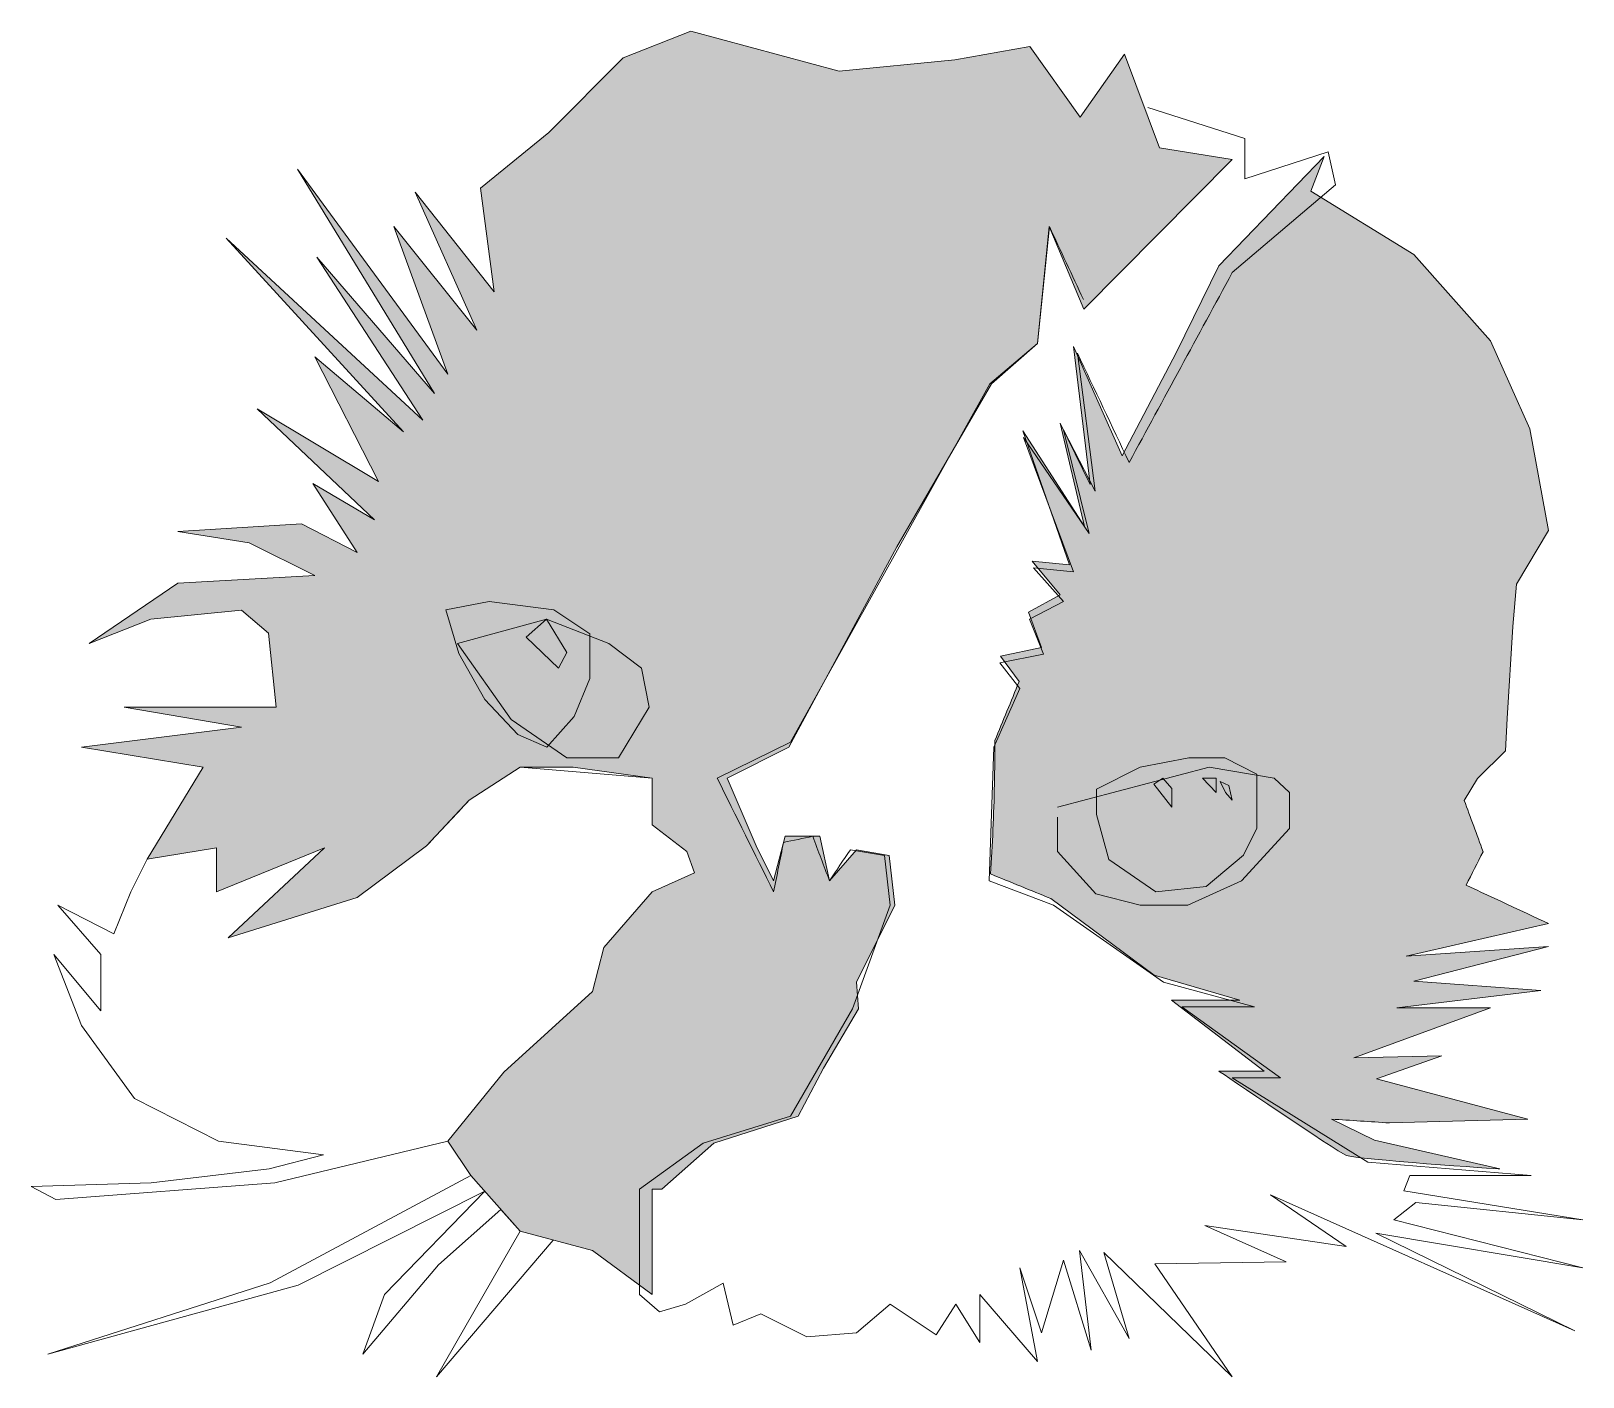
# Model space of a CAD drawing. Header units: centimetres. Extents: x 11.66 to 19.27, y -8.23 to -1.63.
import ezdxf

# ---------------------------------------------------------------- set-up
doc = ezdxf.new("R2010")
doc.units = ezdxf.units.CM
doc.header["$MEASUREMENT"] = 0
for name, color, linetype, lineweight in [('Camada 1', 7, 'Continuous', 0), ('Camada 2', 7, 'Continuous', 0), ('Camada 3', 7, 'Continuous', 0), ('Camada 4', 7, 'Continuous', 0)]:
    doc.layers.add(name, color=color, linetype=linetype, lineweight=lineweight)

msp = doc.modelspace()

# ---------------------------------------------------------------- hatches: boundary and pattern name
at = {"layer": 'Camada 3', "true_color": 0x1d1d1b, "transparency": 33554687}
h = msp.add_hatch(color=250, dxfattribs=at)
h.dxf.hatch_style = 2
h.paths.add_polyline_path([(14.1873, -5.145), (14.3214, -4.994), (14.399, -4.8086), (14.399, -4.5888), (14.2226, -4.4721), (13.905, -4.4309), (13.6932, -4.4721), (13.7567, -4.685), (13.8838, -4.9116), (14.0461, -5.0832)])
h = msp.add_hatch(color=250, dxfattribs=at)
h.dxf.hatch_style = 2
h.paths.add_polyline_path([(16.8836, -5.3517), (16.8836, -5.4759), (16.9436, -5.6953), (17.1752, -5.8548), (17.4221, -5.8282), (17.6039, -5.6753), (17.6706, -5.5424), (17.6706, -5.4251), (17.6706, -5.2783), (17.5131, -5.1967), (17.3371, -5.1967), (17.097, -5.2433)])
at = {"layer": 'Camada 4', "true_color": 0x1d1d1b, "transparency": 33554687}
h = msp.add_hatch(color=250, dxfattribs=at)
h.dxf.hatch_style = 2
edge = h.paths.add_edge_path()
edge.add_spline(control_points=[(17.549, -2.263), (17.549, -2.263), (16.8216, -2.9965), (16.8216, -2.9965), (16.8216, -2.9965), (16.6515, -2.5921), (16.6515, -2.5921), (16.6515, -2.5921), (16.5948, -3.1657), (16.5948, -3.1657), (16.5948, -3.1657), (16.3679, -3.3632), (16.3679, -3.3632), (16.3679, -3.3632), (15.9048, -4.1624), (15.9048, -4.1624), (15.9048, -4.1624), (15.3755, -5.145), (15.3755, -5.145), (15.3755, -5.145), (15.073, -5.297), (15.073, -5.297), (15.073, -5.297), (15.2148, -5.6293), (15.2148, -5.6293), (15.2148, -5.6293), (15.2999, -5.7999), (15.2999, -5.7999), (15.2999, -5.7999), (15.3566, -5.5823), (15.3566, -5.5823), (15.3566, -5.5823), (15.5267, -5.5823), (15.5267, -5.5823), (15.5267, -5.5823), (15.574, -5.7999), (15.574, -5.7999), (15.574, -5.7999), (15.7063, -5.6481), (15.7063, -5.6481), (15.7063, -5.6481), (15.867, -5.6763), (15.867, -5.6763), (15.867, -5.6763), (15.8954, -5.9208), (15.8954, -5.9208), (15.8954, -5.9208), (15.7063, -6.2969), (15.7063, -6.2969), (15.7063, -6.2969), (15.7158, -6.4285), (15.7158, -6.4285), (15.7158, -6.4285), (15.5456, -6.72), (15.5456, -6.72), (15.5456, -6.72), (15.4212, -6.9551), (15.4212, -6.9551), (15.4212, -6.9551), (15.0069, -7.0867), (15.0069, -7.0867), (15.0069, -7.0867), (14.7517, -7.3124), (14.7517, -7.3124), (14.7517, -7.3124), (14.7044, -7.3124), (14.7044, -7.3124), (14.7044, -7.3124), (14.7044, -7.6321), (14.7044, -7.6321), (14.7044, -7.6321), (14.7044, -7.8295), (14.7044, -7.8295), (14.7044, -7.8295), (14.412, -7.6133), (14.412, -7.6133), (14.412, -7.6133), (14.0573, -7.5193), (14.0573, -7.5193), (14.0573, -7.5193), (13.8159, -7.2466), (13.8159, -7.2466), (13.8159, -7.2466), (13.7025, -7.0773), (13.7025, -7.0773), (13.7025, -7.0773), (13.9766, -6.7388), (13.9766, -6.7388), (13.9766, -6.7388), (14.412, -6.3439), (14.412, -6.3439), (14.412, -6.3439), (14.4681, -6.1276), (14.4681, -6.1276), (14.4681, -6.1276), (14.7044, -5.8548), (14.7044, -5.8548), (14.7044, -5.8548), (14.9124, -5.7609), (14.9124, -5.7609), (14.9124, -5.7609), (14.8745, -5.6575), (14.8745, -5.6575), (14.8745, -5.6575), (14.7044, -5.5258), (14.7044, -5.5258), (14.7044, -5.5258), (14.7044, -5.297), (14.7044, -5.297), (14.7044, -5.297), (14.3169, -5.2438), (14.3169, -5.2438), (14.3169, -5.2438), (14.0573, -5.2438), (14.0573, -5.2438), (14.0573, -5.2438), (13.8065, -5.4056), (13.8065, -5.4056), (13.7372, -5.4802), (13.6679, -5.5547), (13.5985, -5.6293), (13.5985, -5.6293), (13.5985, -5.6293), (13.5985, -5.6293), (13.5985, -5.6293), (13.2583, -5.8831), (13.2583, -5.8831), (13.2583, -5.8831), (12.625, -6.0806), (12.625, -6.0806), (12.625, -6.0806), (13.0976, -5.6387), (13.0976, -5.6387), (13.0976, -5.6387), (12.5683, -5.8548), (12.5683, -5.8548), (12.5683, -5.8548), (12.5683, -5.6387), (12.5683, -5.6387), (12.5683, -5.6387), (12.228, -5.6951), (12.228, -5.6951), (12.228, -5.6951), (12.5021, -5.2438), (12.5021, -5.2438), (12.5021, -5.2438), (11.9067, -5.145), (11.9067, -5.145), (11.9067, -5.145), (12.6912, -5.0463), (12.6912, -5.0463), (12.6912, -5.0463), (12.1146, -4.9491), (12.1146, -4.9491), (12.1146, -4.9491), (12.8613, -4.9491), (12.8613, -4.9491), (12.8613, -4.9491), (12.8235, -4.5855), (12.8235, -4.5855), (12.8235, -4.5855), (12.6912, -4.4727), (12.6912, -4.4727), (12.6912, -4.4727), (12.2469, -4.5167), (12.2469, -4.5167), (12.2469, -4.5167), (11.9445, -4.6369), (11.9445, -4.6369), (11.9445, -4.6369), (12.3793, -4.3411), (12.3793, -4.3411), (12.3793, -4.3411), (13.0503, -4.3035), (13.0503, -4.3035), (13.0503, -4.3035), (12.729, -4.1436), (12.729, -4.1436), (12.729, -4.1436), (12.3793, -4.0872), (12.3793, -4.0872), (12.3793, -4.0872), (12.9842, -4.0496), (12.9842, -4.0496), (12.9842, -4.0496), (13.2583, -4.1906), (13.2583, -4.1906), (13.2583, -4.1906), (13.0409, -3.8521), (13.0409, -3.8521), (13.0409, -3.8521), (13.3433, -4.0308), (13.3433, -4.0308), (13.3433, -4.0308), (12.7668, -3.4854), (12.7668, -3.4854), (12.7668, -3.4854), (13.3622, -3.8427), (13.3622, -3.8427), (13.3622, -3.8427), (13.0503, -3.2315), (13.0503, -3.2315), (13.0503, -3.2315), (13.4851, -3.5982), (13.4851, -3.5982), (13.4851, -3.5982), (12.6156, -2.6486), (12.6156, -2.6486), (12.6156, -2.6486), (13.5796, -3.5418), (13.5796, -3.5418), (13.5796, -3.5418), (13.0598, -2.7426), (13.0598, -2.7426), (13.0598, -2.7426), (13.6364, -3.4102), (13.6364, -3.4102), (13.6364, -3.4102), (12.9653, -2.31), (12.9653, -2.31), (12.9653, -2.31), (13.7025, -3.3162), (13.7025, -3.3162), (13.7025, -3.3162), (13.4379, -2.5921), (13.4379, -2.5921), (13.4379, -2.5921), (13.8443, -3.0999), (13.8443, -3.0999), (13.8443, -3.0999), (13.5418, -2.4229), (13.5418, -2.4229), (13.5418, -2.4229), (13.9294, -2.9118), (13.9294, -2.9118), (13.9294, -2.9118), (13.8632, -2.4041), (13.8632, -2.4041), (13.8632, -2.4041), (14.1981, -2.1314), (14.1981, -2.1314), (14.1981, -2.1314), (14.5626, -1.7647), (14.5626, -1.7647), (14.5626, -1.7647), (14.8935, -1.633), (14.8935, -1.633), (14.8935, -1.633), (15.6212, -1.8305), (15.6212, -1.8305), (15.6212, -1.8305), (16.1884, -1.7741), (16.1884, -1.7741), (16.1884, -1.7741), (16.557, -1.7083), (16.557, -1.7083), (16.557, -1.7083), (16.8027, -2.0562), (16.8027, -2.0562), (16.8027, -2.0562), (17.0201, -1.7459), (17.0201, -1.7459), (17.0201, -1.7459), (17.1921, -2.2066), (17.1921, -2.2066), (17.1921, -2.2066), (17.549, -2.263), (17.549, -2.263)], knot_values=[0, 0, 0, 0, 1, 1, 1, 2, 2, 2, 3, 3, 3, 4, 4, 4, 5, 5, 5, 6, 6, 6, 7, 7, 7, 8, 8, 8, 9, 9, 9, 10, 10, 10, 11, 11, 11, 12, 12, 12, 13, 13, 13, 14, 14, 14, 15, 15, 15, 16, 16, 16, 17, 17, 17, 18, 18, 18, 19, 19, 19, 20, 20, 20, 21, 21, 21, 22, 22, 22, 23, 23, 23, 24, 24, 24, 25, 25, 25, 26, 26, 26, 27, 27, 27, 28, 28, 28, 29, 29, 29, 30, 30, 30, 31, 31, 31, 32, 32, 32, 33, 33, 33, 34, 34, 34, 35, 35, 35, 36, 36, 36, 37, 37, 37, 38, 38, 38, 39, 39, 39, 40, 40, 40, 41, 41, 41, 42, 42, 42, 43, 43, 43, 44, 44, 44, 45, 45, 45, 46, 46, 46, 47, 47, 47, 48, 48, 48, 49, 49, 49, 50, 50, 50, 51, 51, 51, 52, 52, 52, 53, 53, 53, 54, 54, 54, 55, 55, 55, 56, 56, 56, 57, 57, 57, 58, 58, 58, 59, 59, 59, 60, 60, 60, 61, 61, 61, 62, 62, 62, 63, 63, 63, 64, 64, 64, 65, 65, 65, 66, 66, 66, 67, 67, 67, 68, 68, 68, 69, 69, 69, 70, 70, 70, 71, 71, 71, 72, 72, 72, 73, 73, 73, 74, 74, 74, 75, 75, 75, 76, 76, 76, 77, 77, 77, 78, 78, 78, 79, 79, 79, 80, 80, 80, 81, 81, 81, 82, 82, 82, 83, 83, 83, 84, 84, 84, 85, 85, 85, 86, 86, 86, 87, 87, 87, 88, 88, 88, 89, 89, 89, 89], degree=3, periodic=0)
h = msp.add_hatch(color=250, dxfattribs=at)
h.dxf.hatch_style = 2
edge = h.paths.add_edge_path()
edge.add_spline(control_points=[(16.3759, -5.5493), (16.3726, -5.6231), (16.3685, -5.6957), (16.3636, -5.767), (16.4625, -5.8073), (16.5613, -5.8476), (16.6602, -5.8878), (16.6602, -5.8878), (17.1665, -6.264), (17.1665, -6.264), (17.1665, -6.264), (17.5865, -6.3862), (17.5865, -6.3862), (17.5865, -6.3862), (17.252, -6.3862), (17.252, -6.3862), (17.252, -6.3862), (17.7058, -6.7341), (17.7058, -6.7341), (17.7058, -6.7341), (17.4842, -6.7341), (17.4842, -6.7341), (17.4842, -6.7341), (18.0635, -7.129), (18.1093, -7.1478), (18.1552, -7.1666), (18.8614, -7.2137), (18.8614, -7.2137), (18.8614, -7.2137), (18.2469, -7.0726), (18.2469, -7.0726), (18.2469, -7.0726), (18.036, -6.9692), (18.036, -6.9692), (18.1307, -6.9755), (18.2255, -6.9817), (18.3203, -6.988), (18.3203, -6.988), (18.3203, -6.988), (18.3203, -6.988), (18.3203, -6.988), (18.999, -6.9692), (18.999, -6.9692), (18.999, -6.9692), (18.2561, -6.7717), (18.2561, -6.7717), (18.2561, -6.7717), (18.5771, -6.6589), (18.5771, -6.6589), (18.5771, -6.6589), (18.146, -6.6683), (18.146, -6.6683), (18.146, -6.6683), (18.8156, -6.4238), (18.8156, -6.4238), (18.8156, -6.4238), (18.357, -6.4238), (18.357, -6.4238), (18.357, -6.4238), (19.0632, -6.3392), (19.0632, -6.3392), (19.0632, -6.3392), (18.4395, -6.2932), (18.4395, -6.2932), (18.4395, -6.2932), (19.1004, -6.1229), (19.1004, -6.1229), (19.1004, -6.1229), (18.4028, -6.1699), (18.4028, -6.1699), (18.4028, -6.1699), (19.1004, -6.0101), (19.1004, -6.0101), (18.9657, -5.9474), (18.831, -5.8846), (18.6963, -5.8219), (18.7239, -5.7672), (18.7516, -5.7125), (18.7792, -5.6578), (18.7485, -5.5739), (18.7178, -5.49), (18.6872, -5.4061), (18.6872, -5.4061), (18.7514, -5.2996), (18.7514, -5.2996), (18.7514, -5.2996), (18.8889, -5.1638), (18.8889, -5.1638), (18.8889, -5.1638), (18.8981, -5.004), (18.8981, -5.004), (18.8981, -5.004), (18.9256, -4.5526), (18.9256, -4.5526), (18.9256, -4.5526), (18.944, -4.3458), (18.944, -4.3458), (18.944, -4.3458), (19.1004, -4.0825), (19.1004, -4.0825), (19.1004, -4.0825), (19.0082, -3.5841), (19.0082, -3.5841), (19.0082, -3.5841), (18.8156, -3.1516), (18.8156, -3.1516), (18.8156, -3.1516), (18.4395, -2.7285), (18.4395, -2.7285), (18.4395, -2.7285), (17.9351, -2.4182), (17.9351, -2.4182), (17.9351, -2.4182), (17.9993, -2.2489), (17.9993, -2.2489), (17.9993, -2.2489), (17.4842, -2.7849), (17.4842, -2.7849), (17.4842, -2.7849), (17.276, -3.208), (17.276, -3.208), (17.276, -3.208), (17.0087, -3.7158), (17.0087, -3.7158), (17.0087, -3.7158), (16.7702, -3.1798), (16.7702, -3.1798), (16.7702, -3.1798), (16.8528, -3.8568), (16.8528, -3.8568), (16.8528, -3.8568), (16.706, -3.5559), (16.706, -3.5559), (16.706, -3.5559), (16.8253, -4.0637), (16.8253, -4.0637), (16.8253, -4.0637), (16.5226, -3.5935), (16.5226, -3.5935), (16.5226, -3.5935), (16.7519, -4.2517), (16.7519, -4.2517), (16.7519, -4.2517), (16.5685, -4.2329), (16.5685, -4.2329), (16.5685, -4.2329), (16.706, -4.398), (16.706, -4.398), (16.706, -4.398), (16.5501, -4.4838), (16.5501, -4.4838), (16.5501, -4.4838), (16.6143, -4.6561), (16.6143, -4.6561), (16.6143, -4.6561), (16.4125, -4.6984), (16.4125, -4.6984), (16.4125, -4.6984), (16.5043, -4.8238), (16.5043, -4.8238), (16.4645, -4.9199), (16.4248, -5.016), (16.385, -5.1121), (16.3854, -5.253), (16.3825, -5.3988), (16.3759, -5.5493)], knot_values=[0, 0, 0, 0, 1, 1, 1, 2, 2, 2, 3, 3, 3, 4, 4, 4, 5, 5, 5, 6, 6, 6, 7, 7, 7, 8, 8, 8, 9, 9, 9, 10, 10, 10, 11, 11, 11, 12, 12, 12, 13, 13, 13, 14, 14, 14, 15, 15, 15, 16, 16, 16, 17, 17, 17, 18, 18, 18, 19, 19, 19, 20, 20, 20, 21, 21, 21, 22, 22, 22, 23, 23, 23, 24, 24, 24, 25, 25, 25, 26, 26, 26, 27, 27, 27, 28, 28, 28, 29, 29, 29, 30, 30, 30, 31, 31, 31, 32, 32, 32, 33, 33, 33, 34, 34, 34, 35, 35, 35, 36, 36, 36, 37, 37, 37, 38, 38, 38, 39, 39, 39, 40, 40, 40, 41, 41, 41, 42, 42, 42, 43, 43, 43, 44, 44, 44, 45, 45, 45, 46, 46, 46, 47, 47, 47, 48, 48, 48, 49, 49, 49, 50, 50, 50, 51, 51, 51, 52, 52, 52, 53, 53, 53, 54, 54, 54, 55, 55, 55, 55], degree=3, periodic=0)

# ---------------------------------------------------------------- linework, layer by layer
at = {"layer": 'Camada 1'}
for points in [[(13.7496, -4.6369), (14.0129, -5.0087), (14.2858, -5.1967), (14.5395, -5.1967), (14.6899, -4.9491), (14.6523, -4.7571), (14.4925, -4.6369), (14.1862, -4.5167)], [(13.7025, -7.0773), (12.8538, -7.2817), (11.7803, -7.3643), (11.6586, -7.3001), (12.2482, -7.2817), (12.8263, -7.2137), (13.0924, -7.1441), (12.5786, -7.0773), (12.1656, -6.8688), (11.9067, -6.511), (11.7711, -6.1623), (12.0005, -6.4376), (12.0005, -6.1623), (11.7894, -5.9208), (12.0647, -6.0614), (12.1473, -5.8548), (12.228, -5.6951), (12.5683, -5.6387), (12.5683, -5.8548), (13.0976, -5.6387), (12.625, -6.0806), (13.2583, -5.8831), (13.5985, -5.6293), (13.8065, -5.4056), (14.0573, -5.2438), (14.7044, -5.297), (14.7044, -5.5258), (14.8745, -5.6575), (14.9124, -5.7609), (14.7044, -5.8548), (14.4681, -6.1276), (14.412, -6.3439), (13.9766, -6.7388)]]:
    msp.add_lwpolyline(points, close=True, dxfattribs=at)
msp.add_lwpolyline([(16.6927, -5.4882), (16.6927, -5.6575), (16.8808, -5.8643), (17.0971, -5.9208), (17.3321, -5.9208), (17.5954, -5.7999), (17.8305, -5.5446), (17.8305, -5.368), (17.7553, -5.297), (17.4362, -5.2438), (16.6927, -5.439)], dxfattribs=at)
msp.add_open_spline([(17.1348, -2.0079), (17.1348, -2.0079), (17.6102, -2.1596), (17.6102, -2.1596), (17.6102, -2.1596), (17.6102, -2.3571), (17.6102, -2.3571), (17.6102, -2.3571), (18.0194, -2.2254), (18.0194, -2.2254), (18.0194, -2.2254), (18.0548, -2.3876), (18.0548, -2.3876), (18.0548, -2.3876), (17.5495, -2.8178), (17.5495, -2.8178), (17.3809, -3.1281), (17.2122, -3.4384), (17.0436, -3.7487), (16.959, -3.57), (16.8744, -3.3914), (16.7898, -3.2127), (16.7898, -3.2127), (16.8777, -3.8897), (16.8777, -3.8897), (16.8777, -3.8897), (16.7215, -3.5888), (16.7215, -3.5888), (16.7215, -3.5888), (16.8484, -4.0966), (16.8484, -4.0966), (16.8484, -4.0966), (16.5263, -3.6265), (16.5263, -3.6265), (16.5263, -3.6265), (16.7703, -4.2847), (16.7703, -4.2847), (16.7703, -4.2847), (16.5751, -4.2658), (16.5751, -4.2658), (16.5751, -4.2658), (16.7215, -4.4309), (16.7215, -4.4309), (16.7215, -4.4309), (16.5556, -4.5167), (16.5556, -4.5167), (16.5556, -4.5167), (16.6239, -4.689), (16.6239, -4.689), (16.6239, -4.689), (16.4092, -4.7313), (16.4092, -4.7313), (16.4092, -4.7313), (16.5068, -4.8567), (16.5068, -4.8567), (16.5068, -4.8567), (16.38, -5.145), (16.38, -5.145), (16.38, -5.145), (16.3572, -5.7999), (16.3572, -5.7999), (16.3572, -5.7999), (16.6727, -5.9208), (16.6727, -5.9208), (16.6727, -5.9208), (17.2114, -6.2969), (17.2114, -6.2969), (17.2114, -6.2969), (17.6584, -6.4191), (17.6584, -6.4191), (17.6584, -6.4191), (17.3024, -6.4191), (17.3024, -6.4191), (17.3024, -6.4191), (17.7852, -6.767), (17.7852, -6.767), (17.7852, -6.767), (17.5495, -6.767), (17.5495, -6.767), (17.5495, -6.767), (18.2146, -7.1807), (18.2146, -7.1807), (18.2146, -7.1807), (19.0148, -7.2466), (19.0148, -7.2466), (19.0148, -7.2466), (18.4196, -7.2466), (18.4196, -7.2466), (18.4196, -7.2466), (18.3903, -7.3218), (18.3903, -7.3218), (18.3903, -7.3218), (19.2691, -7.4628), (19.2691, -7.4628), (19.2691, -7.4628), (18.4488, -7.3782), (18.4488, -7.3782), (18.4488, -7.3782), (18.3415, -7.4628), (18.3415, -7.4628), (18.3415, -7.4628), (19.2691, -7.6979), (19.2691, -7.6979), (19.2691, -7.6979), (18.2537, -7.5287), (18.2537, -7.5287), (18.2537, -7.5287), (19.2295, -8.0082), (19.2295, -8.0082), (19.2295, -8.0082), (17.7364, -7.3406), (17.7364, -7.3406), (17.7364, -7.3406), (18.1073, -7.5945), (18.1073, -7.5945), (18.1073, -7.5945), (17.4144, -7.491), (17.4144, -7.491), (17.4144, -7.491), (17.8132, -7.6697), (17.8132, -7.6697), (17.8132, -7.6697), (17.1704, -7.6791), (17.1704, -7.6791), (17.1704, -7.6791), (17.5495, -8.2339), (17.5495, -8.2339), (17.5495, -8.2339), (16.9196, -7.6227), (16.9196, -7.6227), (16.9196, -7.6227), (17.0436, -8.0458), (17.0436, -8.0458), (17.0436, -8.0458), (16.7996, -7.6133), (16.7996, -7.6133), (16.7996, -7.6133), (16.8581, -8.1022), (16.8581, -8.1022), (16.8581, -8.1022), (16.7215, -7.6603), (16.7215, -7.6603), (16.7215, -7.6603), (16.6142, -8.0176), (16.6142, -8.0176), (16.6142, -8.0176), (16.5068, -7.6979), (16.5068, -7.6979), (16.5068, -7.6979), (16.5947, -8.1586), (16.5947, -8.1586), (16.5947, -8.1586), (16.3117, -7.8295), (16.3117, -7.8295), (16.3117, -7.8295), (16.3117, -8.0646), (16.3117, -8.0646), (16.3117, -8.0646), (16.1945, -7.8766), (16.1945, -7.8766), (16.1945, -7.8766), (16.097, -8.027), (16.097, -8.027), (16.097, -8.027), (15.8725, -7.8766), (15.8725, -7.8766), (15.8725, -7.8766), (15.7066, -8.0176), (15.7066, -8.0176), (15.7066, -8.0176), (15.4626, -8.0364), (15.4626, -8.0364), (15.4626, -8.0364), (15.2382, -7.9236), (15.2382, -7.9236), (15.2382, -7.9236), (15.1016, -7.98), (15.1016, -7.98), (15.1016, -7.98), (15.0528, -7.7731), (15.0528, -7.7731), (15.0528, -7.7731), (14.8674, -7.8766), (14.8674, -7.8766), (14.8674, -7.8766), (14.7405, -7.9142), (14.7405, -7.9142), (14.7405, -7.9142), (14.6429, -7.8295), (14.6429, -7.8295), (14.6429, -7.8295), (14.6429, -7.3124), (14.6429, -7.3124), (14.6429, -7.3124), (14.9552, -7.0867), (14.9552, -7.0867), (14.9552, -7.0867), (15.383, -6.9551), (15.383, -6.9551), (15.383, -6.9551), (15.6871, -6.4285), (15.6871, -6.4285), (15.6871, -6.4285), (15.8725, -5.9208), (15.8725, -5.9208), (15.8725, -5.9208), (15.8432, -5.6763), (15.8432, -5.6763), (15.8432, -5.6763), (15.6773, -5.6481), (15.6773, -5.6481), (15.6429, -5.6987), (15.6084, -5.7493), (15.574, -5.7999), (15.5466, -5.7273), (15.5193, -5.6548), (15.4919, -5.5823), (15.4442, -5.5922), (15.3965, -5.6022), (15.3488, -5.6122), (15.3326, -5.6931), (15.3164, -5.7739), (15.3002, -5.8548), (15.208, -5.6689), (15.1157, -5.483), (15.0235, -5.297), (15.0235, -5.297), (15.383, -5.1209), (15.383, -5.1209), (15.383, -5.1209), (16.3604, -3.3632), (16.3604, -3.3632), (16.3604, -3.3632), (16.5947, -3.1657), (16.5947, -3.1657), (16.5947, -3.1657), (16.6532, -2.5921), (16.6532, -2.5921), (16.7085, -2.7112), (16.7638, -2.8303), (16.8191, -2.9494)], degree=3, knots=[0, 0, 0, 0, 1, 1, 1, 2, 2, 2, 3, 3, 3, 4, 4, 4, 5, 5, 5, 6, 6, 6, 7, 7, 7, 8, 8, 8, 9, 9, 9, 10, 10, 10, 11, 11, 11, 12, 12, 12, 13, 13, 13, 14, 14, 14, 15, 15, 15, 16, 16, 16, 17, 17, 17, 18, 18, 18, 19, 19, 19, 20, 20, 20, 21, 21, 21, 22, 22, 22, 23, 23, 23, 24, 24, 24, 25, 25, 25, 26, 26, 26, 27, 27, 27, 28, 28, 28, 29, 29, 29, 30, 30, 30, 31, 31, 31, 32, 32, 32, 33, 33, 33, 34, 34, 34, 35, 35, 35, 36, 36, 36, 37, 37, 37, 38, 38, 38, 39, 39, 39, 40, 40, 40, 41, 41, 41, 42, 42, 42, 43, 43, 43, 44, 44, 44, 45, 45, 45, 46, 46, 46, 47, 47, 47, 48, 48, 48, 49, 49, 49, 50, 50, 50, 51, 51, 51, 52, 52, 52, 53, 53, 53, 54, 54, 54, 55, 55, 55, 56, 56, 56, 57, 57, 57, 58, 58, 58, 59, 59, 59, 60, 60, 60, 61, 61, 61, 62, 62, 62, 63, 63, 63, 64, 64, 64, 65, 65, 65, 66, 66, 66, 67, 67, 67, 68, 68, 68, 69, 69, 69, 70, 70, 70, 71, 71, 71, 72, 72, 72, 73, 73, 73, 74, 74, 74, 75, 75, 75, 76, 76, 76, 77, 77, 77, 78, 78, 78, 79, 79, 79, 80, 80, 80, 80], dxfattribs=at)
at = {"layer": 'Camada 2'}
for points in [[(14.0866, -4.606), (14.2446, -4.7571), (14.2858, -4.6815), (14.1862, -4.5167)], [(17.1647, -5.3263), (17.2525, -5.439), (17.2525, -5.3471), (17.2086, -5.297)], [(17.4028, -5.297), (17.4696, -5.368), (17.4696, -5.297), (17.4362, -5.297)], [(17.5156, -5.368), (17.549, -5.4056), (17.5323, -5.3325), (17.4905, -5.3137)]]:
    msp.add_lwpolyline(points, close=True, dxfattribs=at)
msp.add_lwpolyline([(13.8159, -7.2466), (12.8309, -7.7724), (11.7403, -8.1218), (12.9686, -7.783), (13.8834, -7.3227), (13.3921, -7.8295), (13.2855, -8.1218), (13.6568, -7.6842), (13.9632, -7.413), (14.0573, -7.5193), (13.6462, -8.2339), (14.2198, -7.5623)], dxfattribs=at)
at = {"layer": 'Camada 3'}
for points in [[(14.1873, -5.145), (14.3214, -4.994), (14.399, -4.8086), (14.399, -4.5888), (14.2226, -4.4721), (13.905, -4.4309), (13.6932, -4.4721), (13.7567, -4.685), (13.8838, -4.9116), (14.0461, -5.0832)], [(16.8836, -5.3517), (16.8836, -5.4759), (16.9436, -5.6953), (17.1752, -5.8548), (17.4221, -5.8282), (17.6039, -5.6753), (17.6706, -5.5424), (17.6706, -5.4251), (17.6706, -5.2783), (17.5131, -5.1967), (17.3371, -5.1967), (17.097, -5.2433)]]:
    msp.add_lwpolyline(points, close=True, dxfattribs=at)
at = {"layer": 'Camada 4'}
for points, knots in [([(17.549, -2.263), (17.549, -2.263), (16.8216, -2.9965), (16.8216, -2.9965), (16.8216, -2.9965), (16.6515, -2.5921), (16.6515, -2.5921), (16.6515, -2.5921), (16.5948, -3.1657), (16.5948, -3.1657), (16.5948, -3.1657), (16.3679, -3.3632), (16.3679, -3.3632), (16.3679, -3.3632), (15.9048, -4.1624), (15.9048, -4.1624), (15.9048, -4.1624), (15.3755, -5.145), (15.3755, -5.145), (15.3755, -5.145), (15.073, -5.297), (15.073, -5.297), (15.073, -5.297), (15.2148, -5.6293), (15.2148, -5.6293), (15.2148, -5.6293), (15.2999, -5.7999), (15.2999, -5.7999), (15.2999, -5.7999), (15.3566, -5.5823), (15.3566, -5.5823), (15.3566, -5.5823), (15.5267, -5.5823), (15.5267, -5.5823), (15.5267, -5.5823), (15.574, -5.7999), (15.574, -5.7999), (15.574, -5.7999), (15.7063, -5.6481), (15.7063, -5.6481), (15.7063, -5.6481), (15.867, -5.6763), (15.867, -5.6763), (15.867, -5.6763), (15.8954, -5.9208), (15.8954, -5.9208), (15.8954, -5.9208), (15.7063, -6.2969), (15.7063, -6.2969), (15.7063, -6.2969), (15.7158, -6.4285), (15.7158, -6.4285), (15.7158, -6.4285), (15.5456, -6.72), (15.5456, -6.72), (15.5456, -6.72), (15.4212, -6.9551), (15.4212, -6.9551), (15.4212, -6.9551), (15.0069, -7.0867), (15.0069, -7.0867), (15.0069, -7.0867), (14.7517, -7.3124), (14.7517, -7.3124), (14.7517, -7.3124), (14.7044, -7.3124), (14.7044, -7.3124), (14.7044, -7.3124), (14.7044, -7.6321), (14.7044, -7.6321), (14.7044, -7.6321), (14.7044, -7.8295), (14.7044, -7.8295), (14.7044, -7.8295), (14.412, -7.6133), (14.412, -7.6133), (14.412, -7.6133), (14.0573, -7.5193), (14.0573, -7.5193), (14.0573, -7.5193), (13.8159, -7.2466), (13.8159, -7.2466), (13.8159, -7.2466), (13.7025, -7.0773), (13.7025, -7.0773), (13.7025, -7.0773), (13.9766, -6.7388), (13.9766, -6.7388), (13.9766, -6.7388), (14.412, -6.3439), (14.412, -6.3439), (14.412, -6.3439), (14.4681, -6.1276), (14.4681, -6.1276), (14.4681, -6.1276), (14.7044, -5.8548), (14.7044, -5.8548), (14.7044, -5.8548), (14.9124, -5.7609), (14.9124, -5.7609), (14.9124, -5.7609), (14.8745, -5.6575), (14.8745, -5.6575), (14.8745, -5.6575), (14.7044, -5.5258), (14.7044, -5.5258), (14.7044, -5.5258), (14.7044, -5.297), (14.7044, -5.297), (14.7044, -5.297), (14.3169, -5.2438), (14.3169, -5.2438), (14.3169, -5.2438), (14.0573, -5.2438), (14.0573, -5.2438), (14.0573, -5.2438), (13.8065, -5.4056), (13.8065, -5.4056), (13.7372, -5.4802), (13.6679, -5.5547), (13.5985, -5.6293), (13.5985, -5.6293), (13.5985, -5.6293), (13.5985, -5.6293), (13.5985, -5.6293), (13.2583, -5.8831), (13.2583, -5.8831), (13.2583, -5.8831), (12.625, -6.0806), (12.625, -6.0806), (12.625, -6.0806), (13.0976, -5.6387), (13.0976, -5.6387), (13.0976, -5.6387), (12.5683, -5.8548), (12.5683, -5.8548), (12.5683, -5.8548), (12.5683, -5.6387), (12.5683, -5.6387), (12.5683, -5.6387), (12.228, -5.6951), (12.228, -5.6951), (12.228, -5.6951), (12.5021, -5.2438), (12.5021, -5.2438), (12.5021, -5.2438), (11.9067, -5.145), (11.9067, -5.145), (11.9067, -5.145), (12.6912, -5.0463), (12.6912, -5.0463), (12.6912, -5.0463), (12.1146, -4.9491), (12.1146, -4.9491), (12.1146, -4.9491), (12.8613, -4.9491), (12.8613, -4.9491), (12.8613, -4.9491), (12.8235, -4.5855), (12.8235, -4.5855), (12.8235, -4.5855), (12.6912, -4.4727), (12.6912, -4.4727), (12.6912, -4.4727), (12.2469, -4.5167), (12.2469, -4.5167), (12.2469, -4.5167), (11.9445, -4.6369), (11.9445, -4.6369), (11.9445, -4.6369), (12.3793, -4.3411), (12.3793, -4.3411), (12.3793, -4.3411), (13.0503, -4.3035), (13.0503, -4.3035), (13.0503, -4.3035), (12.729, -4.1436), (12.729, -4.1436), (12.729, -4.1436), (12.3793, -4.0872), (12.3793, -4.0872), (12.3793, -4.0872), (12.9842, -4.0496), (12.9842, -4.0496), (12.9842, -4.0496), (13.2583, -4.1906), (13.2583, -4.1906), (13.2583, -4.1906), (13.0409, -3.8521), (13.0409, -3.8521), (13.0409, -3.8521), (13.3433, -4.0308), (13.3433, -4.0308), (13.3433, -4.0308), (12.7668, -3.4854), (12.7668, -3.4854), (12.7668, -3.4854), (13.3622, -3.8427), (13.3622, -3.8427), (13.3622, -3.8427), (13.0503, -3.2315), (13.0503, -3.2315), (13.0503, -3.2315), (13.4851, -3.5982), (13.4851, -3.5982), (13.4851, -3.5982), (12.6156, -2.6486), (12.6156, -2.6486), (12.6156, -2.6486), (13.5796, -3.5418), (13.5796, -3.5418), (13.5796, -3.5418), (13.0598, -2.7426), (13.0598, -2.7426), (13.0598, -2.7426), (13.6364, -3.4102), (13.6364, -3.4102), (13.6364, -3.4102), (12.9653, -2.31), (12.9653, -2.31), (12.9653, -2.31), (13.7025, -3.3162), (13.7025, -3.3162), (13.7025, -3.3162), (13.4379, -2.5921), (13.4379, -2.5921), (13.4379, -2.5921), (13.8443, -3.0999), (13.8443, -3.0999), (13.8443, -3.0999), (13.5418, -2.4229), (13.5418, -2.4229), (13.5418, -2.4229), (13.9294, -2.9118), (13.9294, -2.9118), (13.9294, -2.9118), (13.8632, -2.4041), (13.8632, -2.4041), (13.8632, -2.4041), (14.1981, -2.1314), (14.1981, -2.1314), (14.1981, -2.1314), (14.5626, -1.7647), (14.5626, -1.7647), (14.5626, -1.7647), (14.8935, -1.633), (14.8935, -1.633), (14.8935, -1.633), (15.6212, -1.8305), (15.6212, -1.8305), (15.6212, -1.8305), (16.1884, -1.7741), (16.1884, -1.7741), (16.1884, -1.7741), (16.557, -1.7083), (16.557, -1.7083), (16.557, -1.7083), (16.8027, -2.0562), (16.8027, -2.0562), (16.8027, -2.0562), (17.0201, -1.7459), (17.0201, -1.7459), (17.0201, -1.7459), (17.1921, -2.2066), (17.1921, -2.2066), (17.1921, -2.2066), (17.549, -2.263), (17.549, -2.263)], [0, 0, 0, 0, 1, 1, 1, 2, 2, 2, 3, 3, 3, 4, 4, 4, 5, 5, 5, 6, 6, 6, 7, 7, 7, 8, 8, 8, 9, 9, 9, 10, 10, 10, 11, 11, 11, 12, 12, 12, 13, 13, 13, 14, 14, 14, 15, 15, 15, 16, 16, 16, 17, 17, 17, 18, 18, 18, 19, 19, 19, 20, 20, 20, 21, 21, 21, 22, 22, 22, 23, 23, 23, 24, 24, 24, 25, 25, 25, 26, 26, 26, 27, 27, 27, 28, 28, 28, 29, 29, 29, 30, 30, 30, 31, 31, 31, 32, 32, 32, 33, 33, 33, 34, 34, 34, 35, 35, 35, 36, 36, 36, 37, 37, 37, 38, 38, 38, 39, 39, 39, 40, 40, 40, 41, 41, 41, 42, 42, 42, 43, 43, 43, 44, 44, 44, 45, 45, 45, 46, 46, 46, 47, 47, 47, 48, 48, 48, 49, 49, 49, 50, 50, 50, 51, 51, 51, 52, 52, 52, 53, 53, 53, 54, 54, 54, 55, 55, 55, 56, 56, 56, 57, 57, 57, 58, 58, 58, 59, 59, 59, 60, 60, 60, 61, 61, 61, 62, 62, 62, 63, 63, 63, 64, 64, 64, 65, 65, 65, 66, 66, 66, 67, 67, 67, 68, 68, 68, 69, 69, 69, 70, 70, 70, 71, 71, 71, 72, 72, 72, 73, 73, 73, 74, 74, 74, 75, 75, 75, 76, 76, 76, 77, 77, 77, 78, 78, 78, 79, 79, 79, 80, 80, 80, 81, 81, 81, 82, 82, 82, 83, 83, 83, 84, 84, 84, 85, 85, 85, 86, 86, 86, 87, 87, 87, 88, 88, 88, 89, 89, 89, 89]), ([(16.3759, -5.5493), (16.3726, -5.6231), (16.3685, -5.6957), (16.3636, -5.767), (16.4625, -5.8073), (16.5613, -5.8476), (16.6602, -5.8878), (16.6602, -5.8878), (17.1665, -6.264), (17.1665, -6.264), (17.1665, -6.264), (17.5865, -6.3862), (17.5865, -6.3862), (17.5865, -6.3862), (17.252, -6.3862), (17.252, -6.3862), (17.252, -6.3862), (17.7058, -6.7341), (17.7058, -6.7341), (17.7058, -6.7341), (17.4842, -6.7341), (17.4842, -6.7341), (17.4842, -6.7341), (18.0635, -7.129), (18.1093, -7.1478), (18.1552, -7.1666), (18.8614, -7.2137), (18.8614, -7.2137), (18.8614, -7.2137), (18.2469, -7.0726), (18.2469, -7.0726), (18.2469, -7.0726), (18.036, -6.9692), (18.036, -6.9692), (18.1307, -6.9755), (18.2255, -6.9817), (18.3203, -6.988), (18.3203, -6.988), (18.3203, -6.988), (18.3203, -6.988), (18.3203, -6.988), (18.999, -6.9692), (18.999, -6.9692), (18.999, -6.9692), (18.2561, -6.7717), (18.2561, -6.7717), (18.2561, -6.7717), (18.5771, -6.6589), (18.5771, -6.6589), (18.5771, -6.6589), (18.146, -6.6683), (18.146, -6.6683), (18.146, -6.6683), (18.8156, -6.4238), (18.8156, -6.4238), (18.8156, -6.4238), (18.357, -6.4238), (18.357, -6.4238), (18.357, -6.4238), (19.0632, -6.3392), (19.0632, -6.3392), (19.0632, -6.3392), (18.4395, -6.2932), (18.4395, -6.2932), (18.4395, -6.2932), (19.1004, -6.1229), (19.1004, -6.1229), (19.1004, -6.1229), (18.4028, -6.1699), (18.4028, -6.1699), (18.4028, -6.1699), (19.1004, -6.0101), (19.1004, -6.0101), (18.9657, -5.9474), (18.831, -5.8846), (18.6963, -5.8219), (18.7239, -5.7672), (18.7516, -5.7125), (18.7792, -5.6578), (18.7485, -5.5739), (18.7178, -5.49), (18.6872, -5.4061), (18.6872, -5.4061), (18.7514, -5.2996), (18.7514, -5.2996), (18.7514, -5.2996), (18.8889, -5.1638), (18.8889, -5.1638), (18.8889, -5.1638), (18.8981, -5.004), (18.8981, -5.004), (18.8981, -5.004), (18.9256, -4.5526), (18.9256, -4.5526), (18.9256, -4.5526), (18.944, -4.3458), (18.944, -4.3458), (18.944, -4.3458), (19.1004, -4.0825), (19.1004, -4.0825), (19.1004, -4.0825), (19.0082, -3.5841), (19.0082, -3.5841), (19.0082, -3.5841), (18.8156, -3.1516), (18.8156, -3.1516), (18.8156, -3.1516), (18.4395, -2.7285), (18.4395, -2.7285), (18.4395, -2.7285), (17.9351, -2.4182), (17.9351, -2.4182), (17.9351, -2.4182), (17.9993, -2.2489), (17.9993, -2.2489), (17.9993, -2.2489), (17.4842, -2.7849), (17.4842, -2.7849), (17.4842, -2.7849), (17.276, -3.208), (17.276, -3.208), (17.276, -3.208), (17.0087, -3.7158), (17.0087, -3.7158), (17.0087, -3.7158), (16.7702, -3.1798), (16.7702, -3.1798), (16.7702, -3.1798), (16.8528, -3.8568), (16.8528, -3.8568), (16.8528, -3.8568), (16.706, -3.5559), (16.706, -3.5559), (16.706, -3.5559), (16.8253, -4.0637), (16.8253, -4.0637), (16.8253, -4.0637), (16.5226, -3.5935), (16.5226, -3.5935), (16.5226, -3.5935), (16.7519, -4.2517), (16.7519, -4.2517), (16.7519, -4.2517), (16.5685, -4.2329), (16.5685, -4.2329), (16.5685, -4.2329), (16.706, -4.398), (16.706, -4.398), (16.706, -4.398), (16.5501, -4.4838), (16.5501, -4.4838), (16.5501, -4.4838), (16.6143, -4.6561), (16.6143, -4.6561), (16.6143, -4.6561), (16.4125, -4.6984), (16.4125, -4.6984), (16.4125, -4.6984), (16.5043, -4.8238), (16.5043, -4.8238), (16.4645, -4.9199), (16.4248, -5.016), (16.385, -5.1121), (16.3854, -5.253), (16.3825, -5.3988), (16.3759, -5.5493)], [0, 0, 0, 0, 1, 1, 1, 2, 2, 2, 3, 3, 3, 4, 4, 4, 5, 5, 5, 6, 6, 6, 7, 7, 7, 8, 8, 8, 9, 9, 9, 10, 10, 10, 11, 11, 11, 12, 12, 12, 13, 13, 13, 14, 14, 14, 15, 15, 15, 16, 16, 16, 17, 17, 17, 18, 18, 18, 19, 19, 19, 20, 20, 20, 21, 21, 21, 22, 22, 22, 23, 23, 23, 24, 24, 24, 25, 25, 25, 26, 26, 26, 27, 27, 27, 28, 28, 28, 29, 29, 29, 30, 30, 30, 31, 31, 31, 32, 32, 32, 33, 33, 33, 34, 34, 34, 35, 35, 35, 36, 36, 36, 37, 37, 37, 38, 38, 38, 39, 39, 39, 40, 40, 40, 41, 41, 41, 42, 42, 42, 43, 43, 43, 44, 44, 44, 45, 45, 45, 46, 46, 46, 47, 47, 47, 48, 48, 48, 49, 49, 49, 50, 50, 50, 51, 51, 51, 52, 52, 52, 53, 53, 53, 54, 54, 54, 55, 55, 55, 55])]:
    msp.add_open_spline(points, degree=3, knots=knots, dxfattribs=at)

doc.saveas('drawing.dxf')
